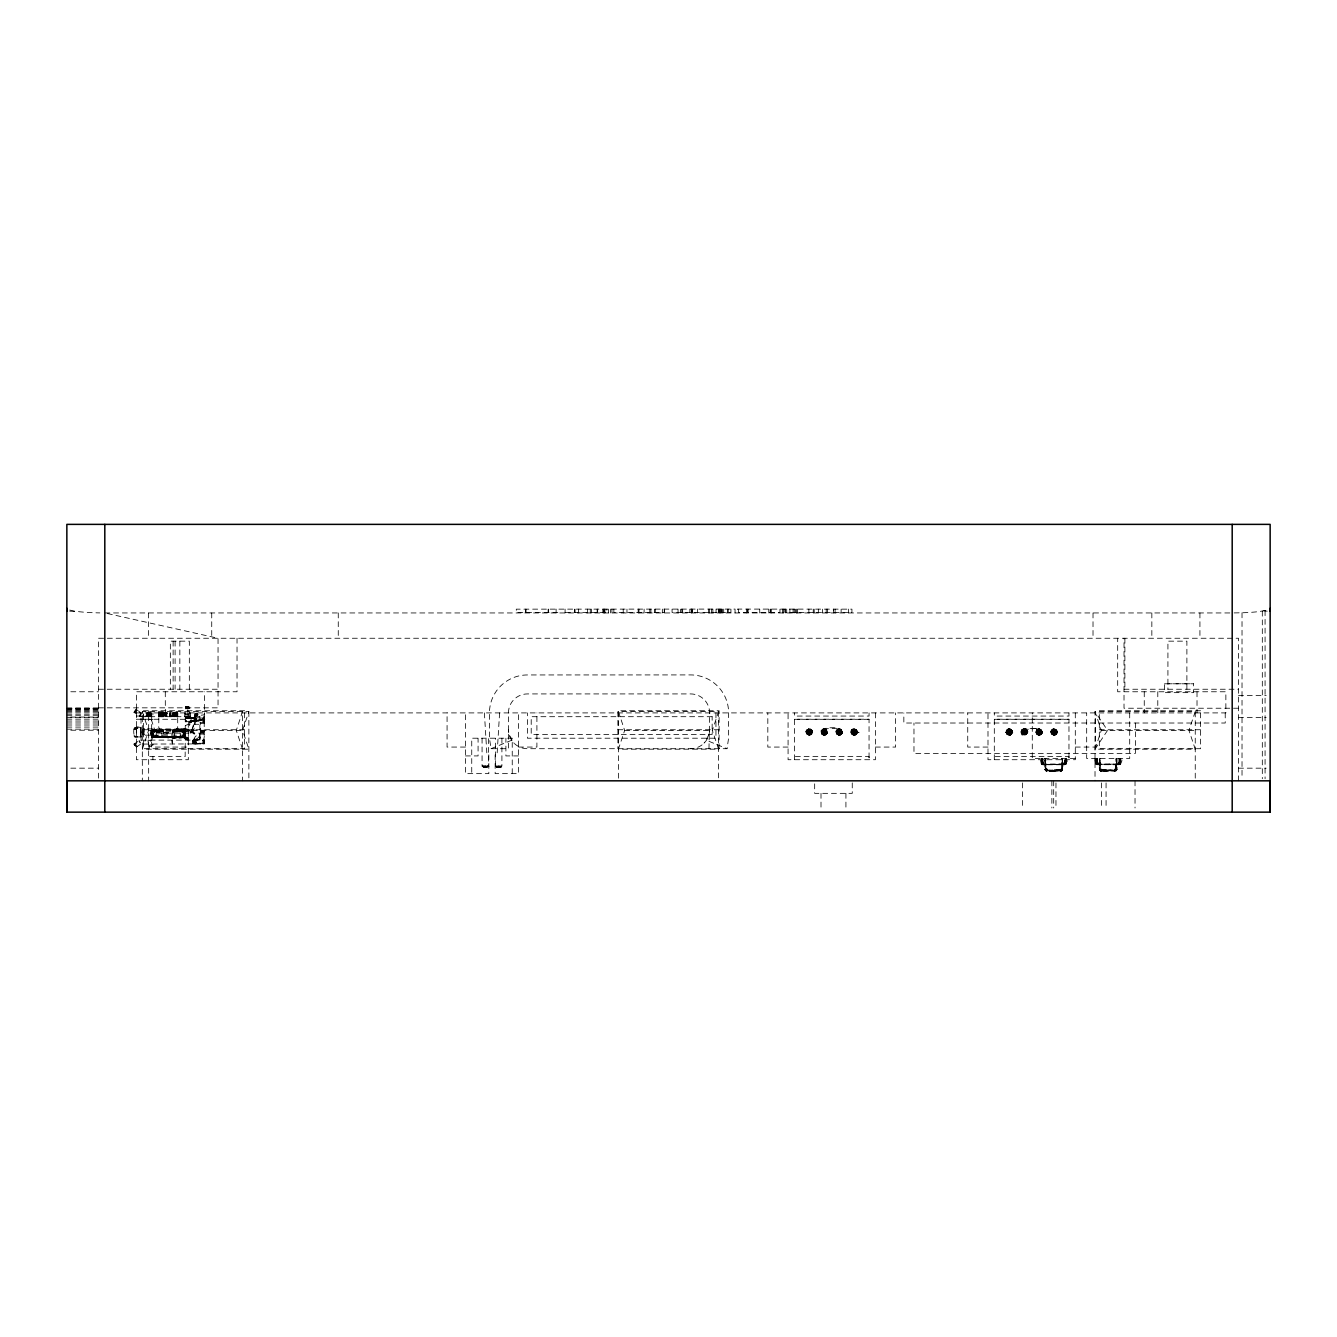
<?xml version="1.0" encoding="UTF-8"?>
<svg xmlns="http://www.w3.org/2000/svg" width="1337" height="1337" viewBox="0 0 1337 1337"><rect width="100%" height="100%" fill="white"/><g stroke="black" fill="none" stroke-linecap="round" stroke-linejoin="round"><path stroke-width="0.75" stroke-dasharray="5 3.75" d="M189.737 717.334L189.62 707.825L186.328 706.605L189.236 708.476L188.784 706.822L185.943 707.022L188.851 708.476L188.484 706.688L188.383 708.476L189.236 707.256L187.815 706.571L189.503 708.476L185.943 706.688L188.651 707.022L189.687 708.476L185.943 708.476L188.617 706.822L189.737 708.476L185.943 706.605L185.943 717.334L191.358 718.587M191.358 721.128L190.205 714.175L185.308 714.175M151.699 716.699L151.315 712.905L150.947 716.699L150.596 712.905L149.727 716.699L149.527 712.905L149.393 716.699L149.309 712.905L149.527 716.699L149.727 712.905L149.978 716.699L150.262 712.905L150.596 716.699L151.699 712.905L151.633 747.065L188.316 747.065M163.799 712.905L163.799 716.699L163.582 712.905L163.131 716.699L162.763 712.905L162.445 716.699L162.161 712.905L161.827 716.699L161.476 712.905L160.306 716.699L159.989 712.905L159.688 716.699L159.421 712.905L159.187 716.699L158.986 712.905L158.852 716.699L158.735 712.905L158.986 716.699L159.187 712.905L159.421 716.699L159.688 712.905L159.989 716.699L160.306 712.905L160.641 716.699L161.861 712.905L162.178 716.699L162.445 712.905L162.98 716.699L163.933 712.905L164.351 716.699M146.803 716.699L147.22 712.905L147.638 716.699L148.023 712.905L148.975 716.699L149.192 712.905L149.443 716.699L149.443 712.905L149.159 716.699L148.975 712.905L148.708 716.699L148.39 712.905L148.023 716.699L147.638 712.905L147.22 716.699L146.803 712.905L141.02 716.699L134.034 712.27L136.341 709.312L141.02 712.905L141.02 743.907L136.14 747.199L134.001 744.107L139.098 740.648A5.064 5.064 0 0 1 141.02 740.113L204.294 740.113L204.294 743.907L140.669 744.074L139.098 740.648L141.02 743.907M161.693 716.699L161.727 712.905L161.81 716.699L162.178 712.905L162.445 716.699L162.696 712.905L163.365 716.699L163.164 712.905L162.763 716.699L162.445 712.905L162.178 716.699L161.827 712.905L160.958 716.699L160.707 712.905L160.641 716.699L160.958 712.905L161.292 716.699L161.593 712.905L161.861 716.699L162.512 712.905L162.696 716.699L162.98 712.905L163.164 716.699L163.114 712.905L163.014 716.699L162.696 712.905L161.727 716.699L161.693 712.905L161.693 716.699L161.693 712.905M172.874 716.699L172.657 712.905L173.292 716.699L173.793 712.905L174.863 716.699L175.164 712.905L175.498 716.699L175.815 712.905L176.768 716.699L177.036 712.905L177.269 716.699L177.604 712.905L177.687 716.699L177.687 712.905L177.604 716.699L177.47 712.905L177.036 716.699L176.768 712.905L176.467 716.699L176.15 712.905L175.999 716.699L175.498 712.905L175.164 716.699L174.863 712.905L174.595 716.699L174.211 712.905L173.793 716.699L173.359 712.905L172.657 716.699L172.874 712.905M158.735 716.699L158.852 712.905L158.735 727.445L159.989 729.233L187.531 729.317L188.985 728.097L190.372 720.493L190.372 712.905M177.687 716.699L177.721 712.905L177.687 727.779L176.15 729.317L194.166 733.144L204.294 733.144M193.531 740.113L194.617 740.113L194.851 743.907L195.118 740.113L195.419 743.907L195.737 740.113L196.071 743.907L196.071 740.113L195.737 743.907L195.419 740.113L194.617 743.907L194.333 740.113L194.166 743.907L194.166 733.144L187.531 729.317M163.482 730.353C158.384 727.328 145.198 730.42 152.719 737.456C146.686 731.723 156.646 727.796 163.482 730.353L153.053 730.236L153.053 737.539L151.399 736.62L151.181 731.807L152.719 730.269L163.482 730.269L163.482 734.03L172.974 734.03L172.974 730.236L184.874 729.902L185.308 738.843L188.467 740.113L188.467 736.938L185.308 736.938M811.358 734.448C806.361 735.484 808.885 734.197 811.81 733.445C814.567 730.035 806.579 726.843 808.116 730.57L810.556 730.57C815.904 730.52 805.526 738.826 807.147 730.754C813.331 725.289 809.737 738.876 810.556 733.478C805.309 735.718 807.999 727.244 810.974 731.072C814.45 724.537 797.504 734.347 811.225 732.024L811.76 729.985L810.79 730.804C802.985 734.046 808.618 726.375 810.272 730.37L806.846 730.587L806.211 732.559M1007.212 729.601C1008.131 728.364 1012.694 728.782 1010.471 730.57L1008.031 730.57L1007.212 729.601L1008.198 729.116A3.159 3.159 0 0 1 1012.36 732.559A3.159 3.159 0 0 1 1007.212 734.448L1007.346 732.024C1011.808 728.314 1014.332 734.815 1009.903 733.796L1008.917 733.879C1002.633 736.353 1010.672 723.116 1011.624 732.877C1008.299 738.576 1004.755 728.515 1010.471 730.57C1013.279 739.428 998.405 731.423 1011.992 730.437C1013.413 732.709 1010.688 736.319 1008.265 734.715C1003.485 730.67 1012.46 735.601 1011.992 730.437M1026.849 733.562L1023.524 733.796C1019.412 736.503 1023.24 725.005 1026.565 731.155C1027.986 735.617 1019.947 735.266 1022.538 731.072C1026.231 728.013 1026.398 733.762 1024.727 735.133C1034.387 723.635 1011.324 740.665 1027.15 733.094M1035.991 732.559L1036.927 730.754L1040.336 730.57C1041.189 728.097 1042.743 731.623 1041.005 732.024C1034.905 735.35 1034.754 728.498 1040.069 730.37C1045.25 728.999 1037.295 739.361 1036.626 731.573C1038.114 726.576 1044.03 732.058 1039.451 733.879C1033.601 739.378 1037.245 723.083 1040.754 731.072C1044.197 727.328 1025.88 728.431 1023.106 729.049C1016.287 733.395 1030.259 730.102 1026.381 733.863M156.212 737.573L156.262 733.144L160.557 731.255C158.585 734.865 147.755 728.063 151.616 736.62C161.894 738.743 173.141 736.57 183.754 737.406C190.556 729.066 179.559 727.813 172.974 730.487L183.737 730.654L185.308 728.398L183.737 730.47L172.974 730.687C185.826 732.96 192.762 728.113 172.974 730.269L178.189 730.487M149.192 716.699L148.975 712.905M173.476 712.905L173.843 716.699L173.927 712.905L174.178 716.699L174.362 712.905L174.595 716.699L175.548 712.905L175.765 716.699L175.916 712.905L175.999 716.699L176.15 712.905L175.966 716.699L175.765 712.905L175.548 716.699L175.281 712.905L174.963 716.699L174.595 712.905L174.362 716.699L174.178 712.905L174.044 716.699L173.091 712.905L173.476 716.699M152.401 730.353L151.282 736.319L153.053 736.319L153.053 731.489L163.482 730.921C159.838 731.874 153.805 728.347 151.181 731.807C149.109 740.581 160.908 735.868 165.236 737.138C179.141 742.135 198.377 729.417 172.974 730.921L185.275 730.955L172.974 730.236M1044.932 758.447L1045.868 770.847L1061.695 770.847C1063.901 767.187 1058.352 773.521 1062.38 769.861C1056.397 773.137 1067.361 769.31 1060.107 769.21C1059.322 773.421 1063.299 769.41 1060.542 769.544C1052.837 773.822 1040.253 771.599 1045.835 758.447L1045.852 769.544L1046.821 771.098L1061.962 770.664L1062.648 758.447M1064.018 764.781L1065.756 763.527L1065.539 758.447C1062.531 769.527 1067.277 761.455 1065.873 764.095C1064.486 764.497 1064.703 764.363 1063.901 762.875L1066.441 762.875L1066.441 758.447M1117.047 758.447L1117.047 769.21L1114.523 769.21L1115.359 771.081L1116.144 758.447L1115.777 769.544L1101.872 770.847L1099.482 769.21L1101.036 771.081L1099.365 769.21L1101.872 770.998L1100.953 771.081L1099.332 769.21L1101.237 771.098L1116.261 770.664L1114.958 769.21L1114.523 770.847L1100.618 769.544L1100.234 758.447C1099.365 759.032 1099.783 775.677 1101.872 769.21L1099.332 769.21L1099.332 758.447M1118.868 764.781L1120.172 763.527L1120.506 758.447C1121.576 763.277 1119.52 766.335 1118.751 763.21C1117.882 767.939 1124.467 760.135 1120.841 758.447L1120.406 763.527L1118.534 764.664M204.294 734.097L197.96 734.097L194.801 737.255L194.767 743.907L194.417 740.113L194.283 743.907L194.283 740.113L193.28 743.907L193.08 740.113L193.08 743.907L193.28 740.113L194.333 743.907L194.767 740.113L198.645 737.506L199.865 733.779M194.801 718.17L196.071 721.779L194.868 721.295L194.801 717.936L196.071 718.671C196.439 724.42 194.483 720.509 194.801 717.334L185.308 718.587L190.055 718.17L185.308 717.334L188.333 717.351L188.467 718.587L204.294 717.936L204.294 721.044C201.92 723.267 206.032 719.891 204.294 717.936L185.308 717.618L194.801 717.334L195.252 721.612L204.294 721.763M173.76 716.699L173.843 712.905L174.211 716.699M203.023 740.113L203.023 743.907L203.241 740.113L204.126 743.907L204.21 740.113M140.686 736.954L141.02 727.846C128.068 722.214 136.926 742.703 134.001 735.701L137.31 736.954L136.307 735.701L136.374 728.682L134.135 728.481L137.31 727.846L136.307 729.116C132.213 730.019 134.736 726.743 137.31 727.846M172.306 743.907L172.573 740.113L172.657 743.907L172.122 740.113L171.654 743.907M1065.756 764.329L1066.391 762.875L1065.723 764.329L1041.841 764.329L1041.289 758.447C1038.899 760.369 1043.746 767.672 1043.662 762.875L1041.139 762.875L1041.473 758.447L1041.807 763.527L1043.662 764.781L1041.389 763.828L1041.139 762.875L1043.662 764.53L1041.239 763.527L1043.662 764.53L1041.473 762.875L1041.473 758.447M1062.597 769.21L1061.929 770.664L1045.634 770.664L1044.966 769.21L1047.456 769.21L1047.122 771.081L1044.932 769.21L1046.821 771.098L1044.966 769.21M1096.223 764.329L1095.538 762.875L1098.061 762.875C1098.061 768.257 1092.647 760.502 1095.538 758.447M153.053 736.904C160.173 732.275 185.876 745.478 185.191 732.141L178.189 731.807L178.189 730.269C184.305 725.222 188.367 738.626 183.52 737.573L151.616 736.904L152.719 737.456L152.1 730.487L151.181 732.141L163.482 731.489C154.073 732.559 138.363 729.15 163.482 731.807L152.151 731.489L152.719 737.539L151.616 736.904L183.737 737.088L188.467 740.113L184.69 737.773L184.64 729.785L183.42 730.269L183.487 737.539L188.467 739.361C182.083 739.779 186.729 735.551 184.874 730.854C183.219 728.916 184.473 740.464 188.467 739.679C179.275 737.122 188.55 727.646 172.974 731.189C177.487 733.194 186.077 729.417 185.058 729.467M482.072 738.208L482.072 766.051C502.578 766.285 469.939 768.023 488.406 766.051L488.406 738.208M501.91 738.208L501.91 766.051C499.821 767.321 497.046 767.288 495.576 766.051L495.576 738.208M1062.48 769.21C1061.795 772.218 1061.478 768.14 1060.107 770.998M1041.841 764.329L1041.289 762.875L1042.693 764.747L1064.87 764.747L1065.873 763.828L1064.77 758.447C1064.469 761.522 1064.035 767.488 1066.391 762.875M1117.013 769.21L1115.058 771.098L1116.98 769.544L1115.142 771.081L1116.479 770.43L1115.376 769.21L1114.523 771.081L1117.047 769.21L1116.094 770.847L1100.284 770.847L1099.482 769.21L1101.32 771.098L1101.003 769.21L1100.117 770.664L1116.345 770.664L1117.047 769.21L1116.094 770.847M1120.69 758.447L1120.506 762.875L1118.317 764.53L1120.69 763.527L1118.317 762.875L1118.317 764.747L1119.52 763.527L1119.186 758.447L1118.584 764.53L1098.061 764.095L1096.44 762.875L1096.123 758.447C1095.822 766.753 1098.529 765.884 1095.688 758.447L1095.822 763.828L1098.061 764.781L1095.571 762.875M163.014 716.699L162.529 712.905L163.114 716.699M162.412 712.905L162.095 716.699M165.688 716.699L165.337 712.905L165.738 716.699L165.738 712.905L166.022 716.699L166.106 712.905L167.058 716.699L167.058 712.905L166.64 716.699M1060.425 770.664L1062.38 769.861L1062.046 758.447C1060.592 777.432 1067.494 768.19 1047.456 770.43C1046.353 772.602 1044.08 768.357 1045.601 769.861C1055.144 772.987 1067.093 772.234 1061.745 758.447C1063.985 760.636 1060.575 775.41 1060.976 769.21M1118.317 762.875L1120.373 764.095L1119.587 758.447L1118.317 763.527L1119.804 764.53L1120.774 763.21L1118.317 764.747L1120.807 762.875M161.81 716.699L161.81 712.905M1095.688 762.875L1095.872 758.447C1095.671 766.068 1098.529 766.201 1096.44 758.447C1093.348 761.572 1099.198 767.672 1095.688 762.875C1100.384 767.12 1092.713 762.508 1096.808 758.447L1098.061 764.095M184.64 737.105L159.136 736.904L151.833 735.684L152.568 730.487L163.482 730.687C159.387 731.807 149.393 728.18 151.616 736.002M1045.083 769.21C1048.743 776.145 1042.944 761.706 1045.517 758.447L1045.852 769.544L1047.456 770.664L1061.377 769.21L1060.659 770.847M1099.933 769.21C1103.159 772.184 1098.546 774.491 1099.933 758.447L1099.933 769.21L1101.086 770.162L1114.523 770.162L1115.777 769.21L1115.058 770.847L1100.602 769.21L1100.117 770.664M177.269 716.699L177.47 712.905L177.604 716.699M806.595 733.595C810.957 728.581 815.854 734.18 808.384 733.662C807.916 735.35 811.492 735.734 809.971 733.796L808.684 733.796C811.191 736.603 806.244 734.514 807.464 732.342C815.871 734.046 811.659 728.13 806.462 732.024C805.793 733.879 809.019 736.386 807.882 733.244L812.311 733.094L809.971 733.796M851.385 733.595L857.167 731.489L851.636 732.459L851.769 733.996L852.672 733.244C861.078 735.517 854.761 724.821 851.452 730.47C847.608 734.23 870.771 731.506 851.084 732.559C852.07 730.687 858.103 729.133 857.251 732.559A3.159 3.159 0 0 1 852.104 734.448C849.697 719.757 864.17 740.08 851.636 732.459C850.767 728.063 858.789 730.821 855.078 733.662C853.023 739.177 847.491 727.345 855.346 730.57C858.137 727.595 857.318 736.57 854.46 733.879M1006.126 732.559C1005.441 729.3 1010.204 727.863 1011.725 730.587C1014.683 735.25 1003.886 733.762 1008.299 733.662L1012.142 733.077L1007.463 732.659L1012.36 732.559L1007.797 733.244C1024.242 730.871 993.424 733.194 1011.14 732.024C1013.179 731.439 1010.705 727.779 1010.204 730.37C1005.942 731.239 1004.923 731.222 1008.599 730.236L1009.803 728.899L1008.7 728.899L1008.917 730.152L1006.828 729.985L1010.705 730.804C1011.942 728.648 1012.878 732.208 1011.123 732.342L1007.379 732.342L1006.878 733.996M1041.724 758.447C1040.621 765.867 1043.963 766.402 1041.724 758.447L1041.724 762.875L1043.662 764.329L1065.104 764.664L1064.352 762.875M195.102 721.512L196.071 718.671L196.071 721.779L194.801 721.044C195.703 717.267 196.673 717.802 185.308 718.587L191.358 717.401M185.058 732.141L185.191 737.974L188.467 738.977L185.308 737.89L188.467 738.024C184.489 739.428 180.879 731.874 185.308 731.473M1065.873 764.095L1066.09 758.447L1066.174 763.527L1064.636 764.747M1114.958 769.21C1117.899 774.374 1115.843 760.753 1116.462 758.447C1117.331 762.642 1115.158 774.758 1116.428 769.544C1112.752 770.948 1099.432 772.97 1101.003 769.21M188.467 739.361L185.058 737.757M488.105 766.853C475.738 765.633 485.582 768.925 488.356 766.051M499.587 712.905L497.046 754.92L495.158 754.92L495.158 773.638L518.555 773.638L518.555 712.905M496.963 767.304C492.801 766.068 504.166 766.569 500.523 767.304C502.261 766.285 501.91 766.669 499.186 767.137C495.676 765.8 494.289 767.739 501.275 767.137C500.974 765.148 492.517 766.769 496.863 767.304M810.556 733.478L812.445 732.559A3.159 3.159 0 0 1 807.297 734.448A3.159 3.159 0 0 1 808.25 729.049A3.159 3.159 0 0 1 812.445 732.559L808.066 734.214L809.336 735.099L809.336 733.913M810.556 730.57C811.058 728.648 807.381 729.501 808.384 730.37L810.874 729.35L811.81 730.587L811.191 731.69L807.431 732.024C805.71 732.409 807.247 735.935 808.116 733.478M827.386 732.559L823.04 733.478C824.561 739.077 831.798 728.866 822.389 732.342C818.094 733.629 827.937 737.272 825.481 733.478C819.832 735.617 823.475 726.893 826.049 731.372C826.283 734.932 822.188 736.369 821.403 732.024C821.336 727.478 829.141 729.918 826.199 733.645C823.291 737.422 819.464 729.768 823.609 730.236L824.812 728.899C827.72 729.016 845.536 725.473 841.391 733.863C839.97 734.999 837.029 734.698 836.711 732.459C836.578 725.69 845.602 732.96 839.853 733.796C832.266 731.941 844.583 727.946 839.853 733.796C835.307 735.25 843.179 735.935 842.277 732.024C841.825 727.729 831.932 733.344 838.65 735.133M837.981 733.478L837.163 734.448L837.747 733.244L841.625 734.046L838.75 734.514L840.137 733.662C843.463 735.35 841.625 727.194 840.137 730.37C825.932 732.091 851.552 732.776 837.981 733.478C837.046 735.718 842.226 735.634 840.137 733.662L837.614 734.765L837.747 733.244L842.277 732.024L836.026 732.024L836.461 733.595L842.243 731.489L837.296 732.024L836.778 734.046M852.906 733.478C851.97 736.085 857.802 735.25 855.346 733.478C846.722 733.812 859.607 727.612 853.039 729.049A3.159 3.159 0 0 0 852.104 734.448L857.167 732.559A3.159 3.159 0 0 0 853.039 729.049L853.474 730.236L851.385 730.437L855.78 731.072L855.68 729.35L856.516 731.155L851.017 731.473L856.549 729.985L856.616 731.573L851.017 732.559M855.346 730.57C855.112 726.927 853.34 731.84 854.677 728.899M1007.814 734.498C1007.53 731.974 1011.14 737.907 1010.705 733.244L1007.981 734.214L1011.09 734.214M1041.941 732.509L1042.158 731.489L1036.626 732.459L1036.693 734.046L1037.662 733.244C1043.077 731.924 1043.261 733.094 1037.896 733.478C1038.632 738.977 1045.4 729.885 1040.754 731.072C1031.228 728.565 1040.036 738.96 1040.069 733.662L1038.164 733.662L1037.211 732.024L1039.768 730.236L1040.754 731.072L1036.025 732.024L1042.275 732.024L1041.79 730.47M1054.041 728.932L1054.993 730.37L1053.105 730.37L1052.988 729.116A3.159 3.159 0 0 1 1057.166 732.559L1052.821 733.478C1051.885 736.085 1057.734 735.25 1055.261 733.478C1047.289 734.13 1057.4 726.459 1055.495 733.244C1052.286 736.002 1058.403 734.565 1057.082 731.489C1057.717 728.531 1050.564 727.946 1052.821 730.57L1055.261 730.57C1060.492 729.684 1052.219 739.628 1051.183 732.024C1051.467 726.141 1060.224 731.757 1054.91 734.397C1047.239 734.615 1056.447 727.278 1052.971 729.049C1046.771 733.846 1056.447 736.486 1053.723 733.879L1056.782 733.595L1052.403 732.96C1045.902 731.055 1066.709 730.637 1052.587 733.244L1052.018 734.448A3.159 3.159 0 0 0 1057.166 732.559C1052.921 733.144 1047.807 730.269 1054.993 730.37C1056.982 729.033 1053.071 728.03 1054.041 730.119M184.874 732.141L185.275 737.322L188.467 737.489L185.308 737.589L183.42 731.489L172.974 731.489L183.42 731.489M195.436 721.679L195.252 718.504M204.21 718.186L203.023 718.671L204.21 718.186L203.993 721.512L203.023 721.779L204.294 721.044M1064.219 764.781L1065.522 763.21L1065.171 758.447L1065.388 764.53L1066.007 763.527L1065.84 758.447L1065.539 762.875L1063.901 764.095L1042.292 764.53L1042.793 758.447L1043.328 764.747L1042.041 758.447C1039.334 761.405 1044.598 767.722 1041.289 762.875M1119.236 764.329L1120.657 763.21L1120.256 758.447C1120.74 766.201 1117.114 765.332 1119.938 758.447L1120.59 763.527L1119.219 764.747L1096.791 764.664L1097.209 758.447L1096.256 764.095L1098.061 764.664L1096.524 763.527L1096.44 758.447M204.126 740.113L203.023 743.907M1042.392 758.447L1041.523 763.828L1043.662 764.664L1041.857 764.095L1042.392 758.447L1043.111 764.781M152.117 736.002L152.719 731.807M183.737 731.807L172.974 731.807L183.42 731.189L184.356 732.141L183.487 737.539L188.467 738.977M170.167 712.905L171.119 716.699L171.119 712.905L170.768 716.699L170.351 712.905L170.167 716.699L169.398 712.905L169.398 716.699M194.801 719.222L193.848 720.877L189.102 723.016L193.547 721.011L204.294 719.222L194.116 720.676M482.273 766.051C488.924 768.123 486.986 766.753 488.222 766.051M500.389 767.304C502.528 765.549 497.464 768.14 495.994 766.051M823.609 733.796L824.26 735.183L823.308 733.662C836.828 732.576 811.877 731.723 825.481 730.57L826.299 729.601L826.751 731.573L822.389 732.342L821.904 733.996L822.807 733.244C829.408 735.751 827.219 726.626 822.69 729.283C816.155 735.183 831.296 731.272 825.714 730.804C813.832 734.815 828.355 727.462 827.302 732.559C826.483 735.885 820.985 734.314 823.609 733.796L827.001 733.595L821.52 733.595L822.238 734.448L823.04 733.478M1027.083 733.077C1027.969 731.941 1026.515 728.264 1025.395 730.57L1022.153 729.601L1024.51 730.152L1023.691 729.2L1021.501 730.47L1021.201 733.094M1026.849 730.47L1021.067 732.559L1026.081 732.024L1026.849 730.47L1021.802 731.155L1021.986 733.863M1097.527 764.53L1095.872 762.875M152.719 732.141C152.669 742.687 149.727 726.81 163.482 731.189L153.053 730.687L151.282 731.807M184.055 732.141L183.42 736.57L188.467 739.913M153.053 735.684C148.658 736.202 155.761 736.453 153.053 732.141M185.308 728.398L184.055 730.236M1062.046 769.21C1044.999 771.817 1046.838 769.143 1045.852 770.664C1049.445 772.569 1043.946 767.789 1045.718 770.162C1049.161 771.733 1044.013 770.897 1045.517 769.21M1096.875 764.329L1098.061 762.875M1100.652 770.847L1101.421 769.21L1100.384 770.847M163.515 716.699L164.351 712.905M486.885 767.304L487.27 766.051L486.467 767.304M500.773 766.051L499.954 767.304M708.978 748.703L709.629 712.905A18.985 18.985 0 0 0 690.644 693.92L527.413 693.92A18.985 18.985 0 0 0 508.444 712.905L508.444 748.703L491.03 748.703L489.459 738.208L489.459 712.905A37.954 37.954 0 0 1 527.413 674.951L690.644 674.918A37.988 37.988 0 0 1 728.632 712.905L728.598 738.208L727.027 748.703L527.413 748.703A18.985 18.985 0 0 1 508.444 729.735L509.079 734.648L513.993 743.155M485.799 766.051C477.443 768.391 490.813 764.965 486.701 767.304M496.211 767.137C498.801 768.742 503.531 765.048 500.188 767.304M806.428 733.077L807.464 731.69L811.108 731.372C800.93 729.835 810.406 736.804 812.227 730.955M823.208 729.116L824.595 730.152L824.795 728.983A3.159 3.159 0 0 1 826.801 733.913A3.159 3.159 0 0 1 821.436 733.445A3.159 3.159 0 0 1 824.26 728.849L825.481 730.57L823.04 730.57C820.166 727.261 841.792 726.242 840.655 730.804C830.745 732.626 841.474 730.136 841.725 732.024C836.009 735.851 834.037 729.25 840.655 730.804L841.625 729.985L841.692 731.573L837.33 732.342L836.828 733.996M851.234 733.077L851.753 731.155L855.58 730.804L855.179 729.116L854.778 730.236L852.588 729.35L855.563 729.534M857.034 730.955L855.998 732.342L851.753 732.877L853.156 734.715L856.165 734.448M1012.226 730.938C1006.46 734.13 1003.418 731.021 1010.471 730.57C1009.435 727.261 1010.02 731.322 1008.198 729.116A3.159 3.159 0 0 0 1007.212 734.448M1036.376 733.595L1037.245 731.69L1040.905 731.372L1036.075 731.489M487.988 766.051L486.183 767.304M501.475 766.051L499.687 767.304M1100.903 771.081L1100.234 769.21M163.482 730.687L151.499 731.189L190.088 731.255C195.319 731.038 192.495 706.855 198.093 714.794L196.221 716.365L193.815 730.002L191.726 730.303L193.648 730.654L190.74 731.138L192.996 731.79L190.088 731.255L190.088 733.144L156.262 733.144M808.785 735.133L809.002 733.879L810.389 734.915M823.926 733.879L825.313 734.915L824.912 733.796L823.709 735.133L822.639 733.963L826.684 734.046L824.595 733.879M838.667 735.066L838.867 733.879L840.254 734.915L839.853 733.796M837.764 734.498L840.739 734.698L840.421 733.478L842.093 733.077L837.413 732.659C837.931 736.403 835.558 732.91 837.33 731.69L841.073 731.69C843.129 730.654 839.252 727.445 839.519 730.152L838.55 730.236C836.929 728.498 835.04 732.977 836.995 730.169M854.661 735.066C853.441 732.943 852.204 735.5 853.474 733.796L857.101 733.094L851.936 733.278L852.555 734.765L852.488 732.96L857.101 733.094M1024.51 730.152L1024.727 728.899C1027.568 730.804 1042.459 725.089 1040.988 731.69L1035.991 731.473M1036.442 733.562L1041.857 733.595L1038.782 733.879C1039.217 736.503 1035.724 733.779 1037.328 732.659C1049.211 731.657 1035.523 736.954 1037.462 732.96C1040.236 735.116 1043.813 729.15 1040.988 732.342L1036.075 732.559M1039.651 728.983L1040.336 730.57C1037.713 731.038 1034.437 730.386 1038.247 729.634C1041.924 730.804 1036.593 726.91 1038.164 730.37L1040.169 729.116L1040.738 730.086L1037.462 731.072C1034.621 730.303 1039.735 727.445 1039.768 730.236M184.356 730.119L185.275 728.665L185.058 738.057L183.737 736.303L185.275 736.787M140.301 716.582L141.02 712.905L134.034 712.27L136.341 709.312M136.441 728.481L134.001 729.116L136.374 728.682M151.9 730.687L153.053 730.236L152.167 730.453M185.158 735.183L144.028 735.183C140.619 730.637 143.694 729.384 144.028 728.849L186.562 729.233L176.768 729.1L185.993 728.899L185.308 727.228M144.028 728.899C142.524 727.328 142.457 736.737 144.028 735.133M144.028 729.049C141.605 732.158 144.831 728.347 142.775 730.152M144.028 730.437C142.374 736.52 142.942 727.027 144.028 729.283M190.205 721.128L186.144 721.679M196.305 716.047L194.366 716.03L204.394 714.794L204.511 691.764M806.512 731.523L810.79 730.804L809.888 728.899M857.034 733.077L855.346 733.478M142.775 731.072L144.028 731.473C141.939 738.174 144.396 731.088 142.942 729.634M171.337 737.539C184.456 733.528 187.08 744.893 183.737 730.236C179.994 731.84 186.578 741.483 184.356 737.255M136.307 729.116L137.126 727.863L136.307 729.116L136.658 728.147L134.502 728.013L134.001 729.116L137.126 727.863L136.307 729.116L136.809 728.013L134.653 727.93L134.001 729.116L136.809 728.013M142.775 733.662C145.215 735.183 141.187 730.52 144.028 729.601M142.324 711.602L148.591 730.403L142.324 749.188L248.866 749.188L242.599 730.403L248.866 711.602L142.324 711.602L142.324 780.825M148.658 749.188L154.908 730.403L148.658 711.602L148.658 780.808M618.396 711.602L624.663 730.403L618.396 749.188L718.604 749.188L712.337 730.403L718.604 711.602L618.396 711.602L618.396 780.808M1042.292 764.53L1043.662 762.875M1195.245 711.602L1188.977 730.403L1195.245 749.188L1095.02 749.188L1101.287 730.403L1095.02 711.602L1195.245 711.602L1195.245 780.825M1100.451 770.664L1101.872 769.21M142.775 730.57C145.399 729.25 141.137 733.812 144.028 733.595M806.846 730.587L809.971 730.236L810.406 729.049M825.313 729.116L824.912 730.236L823.726 728.983L823.926 730.152L821.837 729.985L825.714 730.804C823.943 727.428 827.503 729.785 826.132 731.69L822.372 732.024L821.587 733.562M840.271 729.049L839.853 730.236C839.937 727.796 835.124 729.651 837.747 730.804L841.224 729.601L840.973 731.372L836.227 730.938L840.421 730.57L839.736 728.983M1027.15 730.938L1021.067 731.473L1021.986 730.169L1024.827 730.236C1026.732 728.347 1021.635 728.347 1023.524 730.236L1021.819 730.035M1039.618 734.849L1039.768 733.796L1038.465 733.796L1038.03 734.982L1037.662 733.244L1040.57 733.244C1042.893 734.565 1039.401 735.233 1038.782 733.879M1053.406 733.796L1055.11 734.915L1054.692 733.796L1052.988 734.915L1052.587 733.244L1056.464 734.046L1054.375 733.879M482.507 766.051L483.593 767.304M144.028 734.046C142.691 734.865 142.725 732.793 144.028 729.985M191.96 729.684L195.386 721.128M139.616 716.381L140.686 712.705M708.978 734.648L704.064 743.155M142.775 730.804L144.028 730.938M1009.251 728.932L1010.204 730.37C1005.223 728.966 1005.441 733.361 1011.123 731.69L1011.273 729.601M1021.067 731.473L1025.128 730.37C1027.334 728.849 1022.404 727.996 1023.858 730.152C1023.123 728.548 1020.047 730.587 1022.538 731.072L1025.83 731.072L1025.262 729.049L1026.883 731.038M1042.225 732.559L1041.79 733.562M189.503 708.476L186.595 706.571M1043.127 764.53L1042.793 762.875M1046.503 771.081C1047.807 769.911 1046.319 768.357 1045.634 770.664M1097.059 764.53L1098.061 763.527L1097.209 762.875M497.163 766.051L497.514 767.304L499.286 766.051M827.085 732.509C826.717 730.938 816.573 731.205 825.213 730.37L825.848 729.283L826.45 730.754L821.737 732.024L821.52 733.595M1021.351 731.523C1019.613 734.966 1026.933 734.732 1025.395 733.478L1023.24 733.662C1018.476 734.046 1030.927 731.372 1025.395 733.478M185.275 729.133L184.64 729.835L185.308 728.849M197.759 714.827L196.806 713.122L197.441 714.911L196.221 716.365L195.185 714.259L196.873 715.245L196.221 716.365L197.759 714.827L197.441 712.955L198.093 714.794M486.818 766.051C485.816 768.842 480.752 764.864 483.793 767.304M500.322 766.051L498.417 767.304L495.76 766.051M851.301 732.509L857.101 730.938M1065.104 764.329L1066.374 763.21L1066.291 758.447C1069.55 761.171 1063.216 766.385 1064.77 762.875M134.686 712.788L136.474 709.429L134.034 712.27L136.575 709.496L134.385 712.554L137.343 710.097L135.02 713.056M1066.291 762.875C1062.48 766.536 1066.074 760.92 1065.171 758.447M1021.501 730.47L1025.964 731.372L1026.916 730.437M1052.018 734.448A3.159 3.159 0 0 1 1052.971 729.049L1054.375 730.152L1051.083 730.938L1055.829 731.372L1055.628 729.283L1055.695 731.072C1040.804 733.495 1064.152 731.707 1055.261 733.478M1119.921 764.329L1119.587 758.447M134.001 729.116L134.82 727.863L140.686 727.846L141.02 736.954L134.653 736.888L134.001 735.701M1095.02 749.188L1107.554 730.403L1095.02 711.602L1095.02 780.825M809.971 730.236L808.801 728.983L809.002 730.152C808.267 728.548 805.192 730.587 807.682 731.072L810.974 731.072L810.306 729.317M856.8 733.562L855.563 734.498M1037.896 733.478C1032.749 733.879 1045.985 732.241 1040.069 733.662M188.383 708.476L185.943 707.256L189.085 707.256L187.849 708.476L187.832 717.334L187.832 714.175M487.27 766.051C484.345 767.321 482.339 767.421 483.66 766.051M806.629 731.038C802.752 733.411 822.472 732.041 807.548 732.659L807.749 734.765L807.682 732.96L811.693 733.996M142.775 731.69L144.028 732.024C142.173 733.194 144.663 736.737 142.775 733.796L144.028 734.982M189.236 708.476L188.45 706.688L185.943 707.825L187.247 708.476C190.94 703.897 185.425 710.131 187.063 706.605M1007.697 734.698L1008.031 733.478M1051.684 730.035L1052.403 731.072L1056.782 730.437L1055.912 732.342C1050.03 734.03 1049.762 730.186 1055.495 730.804L1056.464 729.985L1056.531 731.573L1052.186 732.342L1051.367 733.562L1052.152 732.024L1057.166 731.473L1056.531 732.459L1052.403 732.96L1052.503 734.698L1052.821 733.478M151.833 735.684L152.435 731.489M1061.712 770.664L1061.377 769.21M1114.523 770.998C1119.437 768.658 1114.022 771.466 1115.376 769.21M177.42 737.539C187.698 737.84 183.737 739.929 184.64 732.141M1045.835 769.21L1046.086 770.847L1047.456 769.21M151.933 730.921L163.482 730.487L151.9 731.489L152.435 736.319M824.26 729.15L821.52 730.437L825.915 731.072L825.247 729.317M153.053 736.319L152.1 735.684L153.053 731.489L163.482 732.141M1100.669 770.664L1099.666 769.21M144.028 733.094L142.775 733.244L144.028 734.765M196.873 715.245L194.801 714.794L196.221 716.365L197.141 715.061L196.205 713.406L197.441 714.911M809.654 733.879L811.76 734.046L806.846 733.445M838.249 730.37C836.293 728.648 840.655 728.264 840.137 730.37L837.163 729.601L839.519 730.152L838.7 729.2L836.461 730.437L840.839 731.072L841.04 729.818L839.201 729.15M851.769 730.035L853.073 729.116L854.46 730.152M1011.608 733.996L1009.585 733.879M1022.203 734.381L1022.721 733.244L1025.629 733.244C1027.969 734.581 1023.306 735.567 1022.337 734.214M1116.462 769.21L1114.523 770.664L1101.872 770.664M184.055 736.319L184.356 732.141M487.671 766.051L485.565 767.304M501.158 766.051L499.069 767.304M1046.186 769.21L1046.253 770.847M183.42 735.985L184.356 736.369M163.482 730.921L151.599 730.921L152.485 730.353M1041.54 729.985L1036.693 729.985M1006.427 731.523L1010.705 730.804L1009.803 728.899L1011.19 730.386L1007.597 731.072L1006.51 730.437L1007.413 729.818M1061.745 769.21L1061.127 770.847M485.899 767.304L485.247 766.051L483.977 767.137L486.317 766.051M496.712 766.051L498.083 767.304L499.821 766.051M499.386 767.304L498.734 766.051L497.782 767.304M1043.228 762.875C1040.654 766.435 1044.331 761.254 1043.345 764.329M1041.54 734.046L1039.451 733.879M1061.478 770.847L1060.542 769.21M1119.504 764.329L1118.751 762.875M1096.808 758.447L1097.326 764.747M837.346 729.818L838.867 730.152L839.201 728.932A3.159 3.159 0 0 1 842.026 733.445A3.159 3.159 0 0 1 836.661 733.913A3.159 3.159 0 0 1 838.65 728.899L839.201 730.119M852.287 729.818L854.126 730.119M1096.123 758.447L1096.123 762.875L1098.061 764.329L1118.317 764.095L1119.938 762.875L1119.938 758.447M1116.128 770.664L1116.144 769.21M1063.901 764.329L1065.84 762.875L1065.84 758.447M1118.317 764.329L1120.256 762.875L1120.256 758.447M851.936 730.169L851.151 730.938L855.914 731.372L855.981 729.818M1051.367 730.47L1053.105 730.37M184.239 737.523L185.275 735.684L183.42 735.684M1114.523 770.162L1116.328 770.43L1115.777 769.21M142.775 732.342L144.028 734.448L142.942 734.214M1021.485 731.038L1025.629 730.804L1025.613 729.534L1023.641 728.983M1061.043 770.664L1062.297 769.21M1064.553 764.664L1063.901 764.095M188.333 706.688L186.595 708.476C191.208 706.822 184.957 704.616 187.247 708.476M822.823 729.534L824.26 730.119M837.647 729.35L838.7 729.2M840.622 734.498L839.201 733.913L839.201 735.183L838.249 733.662M855.179 734.915L855.078 733.662L853.173 733.662C853.758 735.317 854.711 734.648 854.778 733.796L853.474 733.796L854.126 734.882M1007.814 729.534L1009.251 730.119M491.03 748.703L511.753 740.23M806.963 730.035L808.684 730.236L808.25 729.049L809.654 730.152M841.04 734.214L841.942 733.595L840.839 732.96L837.547 732.96L837.614 734.765M1026.549 733.996L1023.524 733.796C1025.763 737.539 1016.404 729.567 1025.964 731.372L1025.763 729.283L1026.047 731.69L1022.287 732.024L1021.501 733.562M1036.743 730.035L1038.465 730.236L1038.582 728.983M185.308 725.556L188.467 724.286L199.865 724.286M189.135 722.699L193.23 721.094L190.055 721.378L191.007 721.128L199.865 721.128M1041.59 733.445L1038.164 733.662L1038.615 734.849M188.333 717.785L191.358 717.969L185.308 718.587L191.642 717.401L191.642 718.37L196.071 718.671L185.308 718.587L191.358 717.618L185.308 717.401L194.801 717.334L185.308 718.17L191.358 717.785L185.308 717.618L188.333 717.401M193.23 721.094L189.219 722.381L192.896 721.128L189.102 721.763L190.673 721.161M185.308 716.95L190.372 716.699L185.308 716.699L190.372 716.699L187.849 716.899M184.74 738.024L184.055 736.904M185.191 732.141C182.083 725.256 182.15 741.768 188.467 739.679M189.353 722.08L192.896 721.128L189.553 721.796M203.023 718.671L203.993 718.404L204.21 721.295M190.088 733.144L191.976 732.643L190.088 731.255L190.74 733.094M854.627 734.849L855.68 734.698M1055.896 729.818L1053.506 728.983L1053.406 730.236M1234.151 612.914L1242.023 612.781A37.904 4.596 0 0 0 1259.036 611.577L1267.259 610.073M199.781 734.765L199.865 740.113L194.517 740.029L199.865 740.113L199.865 714.794M184.874 729.718L183.737 730.888L172.974 731.489M185.308 718.587L191.358 718.17L187.932 717.885M812.378 731.489L806.211 731.473M185.308 720.493L186.578 721.763L185.308 720.493L204.294 720.493M193.848 720.877L204.294 719.222M188.467 736.938C187.347 738.358 181.932 736.854 184.64 737.623M185.058 738.057L184.172 737.69M204.294 731.824L200.5 732.158L204.294 732.158L200.5 731.824L204.294 731.506L200.5 731.205L204.294 730.503L200.5 730.37L204.294 730.253L200.5 730.503L204.294 730.704L200.5 730.938L204.294 731.824L200.5 731.824M1053.556 729.2L1054.692 730.236L1055.11 729.116L1055.495 730.804L1050.999 731.489L1055.912 731.69L1056.029 729.651M194.801 717.401L187.548 717.702L190.055 718.17M172.974 732.141L178.189 731.807M177.42 736.904L159.136 736.62M183.42 736.57L153.053 737.322L151.499 736.319M134.502 728.013L137.126 727.863M153.053 737.138L159.136 736.904M810.306 734.715L810.272 733.662L808.684 733.796L809.336 734.882M1010.789 734.698L1009.251 733.913M1047.456 770.664L1060.107 770.664M200.5 730.37L204.294 730.37M187.063 717.551L194.801 717.785M152.435 737.322L183.42 737.071L151.399 736.62L153.053 737.456M69.741 611.159L77.964 611.577A37.82 4.579 0 0 0 99.857 612.898M1267.259 611.159L1263.682 610.892M565.334 612.463L606.898 612.463L606.898 609.154M104.804 612.948L1230.107 612.948M1164.494 683.792L1193.607 683.792L1193.607 692.65L1164.494 692.65L1164.494 683.792L1193.607 683.775M98.487 689.24L218.048 689.24M1124.016 689.24L1238.513 689.24M70.811 691.764L98.487 691.764M1238.513 695.424L1266.189 695.424M185.943 707.022L189.069 707.022M185.943 707.256L189.302 707.256M185.943 707.524L189.486 707.524M98.487 707.841L218.048 707.841L218.048 638.25L106.826 613.399M66.85 708.092L98.487 708.092M185.943 708.142L189.737 708.476M66.85 708.192L98.487 708.192M1238.513 708.226L1124.016 708.226L1124.016 638.25M66.85 708.476L98.487 708.476M66.85 708.978L98.487 708.978M66.85 709.663L98.487 709.663M66.85 710.549L98.487 710.549M66.85 711.602L98.487 711.602M66.85 712.822L98.487 712.822M136.441 712.905L1225.862 712.905L1225.862 691.764L1117.682 691.764L1117.682 638.25M66.85 714.209L98.487 714.209M66.85 715.73L98.487 715.73M136.441 716.064L152.886 716.064L152.886 712.905M141.02 716.699L190.372 716.699M194.801 716.699L204.294 716.699M70.811 717.083L98.487 717.083M66.85 717.384L98.487 717.384M1238.513 717.568L1266.189 717.568M66.85 719.156L98.487 719.156M794.395 759.717L794.395 719.222L869.05 719.222L869.05 759.717L869.067 756.558L794.395 756.558M994.31 759.717L994.31 719.222L1068.965 719.222L1068.965 759.717L1068.982 756.558L994.31 756.558M185.158 719.306L136.441 719.222L152.886 719.306M794.395 719.306L869.067 719.306M994.31 719.306L1068.982 719.306M199.865 719.741L204.294 719.741M66.85 721.027L98.487 721.027M193.43 721.245L195.369 721.245L193.464 721.128M66.85 722.983L98.487 722.983M204.294 723.3L200.5 723.3L200.5 736.303A3.794 3.794 0 0 1 196.689 740.113M66.85 725.005L98.487 725.005M66.85 727.077L98.487 727.077M66.85 729.166L98.487 729.166M176.15 729.317L186.879 729.317L194.166 733.144L175.815 729.35M143.393 729.735L244.621 729.735M617.895 729.735L719.105 729.735M1099.332 729.735L1200.559 729.735M70.811 730.219L98.487 730.219M148.591 730.403L242.599 730.403M624.663 730.403L712.337 730.403M825.481 733.478L827.235 733.094L822.472 732.659L822.69 734.765L822.623 732.96C838.182 731.038 811.241 730.804 825.213 730.37L824.26 728.932M1101.287 730.403L1195.245 730.403M172.974 730.687L183.42 730.687M200.5 730.503L204.294 730.503M172.974 730.921L183.42 730.921M200.5 730.938L204.294 730.938M200.5 731.205L204.294 731.205M151.265 731.489L163.482 731.489M200.5 731.506L204.294 731.506M142.775 732.024L144.028 732.024M163.482 732.509L172.974 732.509M163.482 732.893L172.974 732.893M1052.069 734.381L1052.269 732.659L1057.015 733.094L1053.105 733.662L1054.041 735.099L1053.723 733.879M1008.599 733.796L1010.337 734.982L1008.917 733.879M204.294 743.272L194.801 743.272L194.617 740.113L194.417 743.907L194.283 740.113L194.283 743.907L194.333 740.113M465.426 747.065L447.076 747.065L447.076 712.905M518.555 747.065L536.906 747.065L536.906 712.905M788.078 747.065L767.822 747.065L767.822 712.905M875.384 747.065L895.623 747.065L895.623 712.905M987.993 747.065L967.737 747.065L967.737 712.905M1075.299 747.065L1095.538 747.065L1095.538 712.905M465.426 755.923L478.078 755.923L478.078 738.208M518.555 755.923L505.904 755.923L505.904 738.208M149.727 756.558L185.158 756.558L185.308 712.905M1075.299 758.447L1032.281 758.447L1032.281 712.905M1041.155 763.21L1043.662 763.21M1063.901 763.21L1066.408 763.21M1095.571 763.21L1098.061 763.21M1118.317 763.21L1120.824 763.21M1041.239 763.527L1043.662 763.527M1063.901 763.527L1066.324 763.527M1095.655 763.527L1098.061 763.527M1118.317 763.527L1120.724 763.527M1041.389 763.828L1043.662 763.828M1063.901 763.828L1066.191 763.828M1095.788 763.828L1098.061 763.828M1118.317 763.828L1120.59 763.828M1041.607 764.095L1065.957 764.095M1096.022 764.095L1120.373 764.095M1096.24 764.329L1120.139 764.329L1119.186 762.875M1065.489 764.53C1061.862 765.282 1069.834 761.254 1066.09 758.447M482.156 766.485L488.323 766.485M495.659 766.485L501.826 766.485M501.609 766.853L495.877 766.853L497.097 767.304M70.811 768.173L98.487 768.173M1238.513 768.173L1266.189 768.173M1044.949 769.544L1047.456 769.544M1060.107 769.544L1062.614 769.544M1099.365 769.544L1101.872 769.544M1114.523 769.544L1117.013 769.544M1045.049 769.861L1047.456 769.861M1060.107 769.861L1062.531 769.861M1099.449 769.861L1101.872 769.861M1114.523 769.861L1116.93 769.861M1045.183 770.162L1062.38 770.162M1099.582 770.162L1116.796 770.162M1045.4 770.43L1062.163 770.43M1099.816 770.43L1116.579 770.43M185.308 717.334L190.055 717.501M191.859 730.002L193.815 730.002M186.879 729.317L177.036 728.899M137.31 736.954L134.653 736.888C138.112 736.654 136.909 735.868 134.352 736.67L136.658 736.67L136.307 735.701M191.542 730.57L193.648 730.654M188.467 717.501L191.642 717.618M1037.896 730.57L1037.077 729.601L1039.116 730.119L1039.116 728.849A3.159 3.159 0 0 1 1041.941 733.445A3.159 3.159 0 0 1 1036.576 733.913A3.159 3.159 0 0 1 1038.565 728.899L1040.069 730.37M1025.629 733.244C1027.585 733.512 1027.585 729.534 1026.047 732.342L1022.304 732.342L1021.819 733.996M185.943 706.571L189.653 708.142M184.055 736.002L185.308 736.303M1038.582 735.066L1039.116 733.913M187.849 716.699L190.372 716.95M191.041 730.988L193.364 731.255M184.874 737.823L188.467 738.525L185.308 738.158L183.737 732.141M187.163 706.571L188.851 708.476M144.028 734.448L142.775 733.478M185.308 737.589L188.467 738.024M1038.064 729.116L1039.451 730.152M1023.691 729.2L1022.604 729.283L1023.24 730.37L1025.128 730.37L1024.175 728.932A3.159 3.159 0 0 0 1021.351 733.445A3.159 3.159 0 0 0 1026.716 733.913A3.159 3.159 0 0 0 1024.727 728.899L1025.395 730.57L1021.752 729.985M1025.613 734.498L1024.51 733.879M69.741 610.073L74.688 611.159M185.308 737.89L188.467 738.525M192.996 731.79L190.088 731.255M497.514 767.304L496.311 766.051M484.295 767.304L482.824 766.051M1039.651 735.066L1038.465 733.796M1006.276 730.938L1011.039 731.372L1011.24 729.651M855.112 734.715L854.126 733.913M195.185 714.259L197.141 715.061L195.653 713.791M708.978 741.333L727.027 748.703M484.027 767.304L483.209 766.051M853.574 735.133L852.672 733.244L856.549 734.046L854.778 733.796M185.392 720.927L186.578 721.763L185.475 721.128M1046.436 770.847L1045.267 769.21M186.278 706.571L186.595 708.476M854.126 728.932L855.078 730.37L852.104 729.601M809.821 729.2L809.336 730.119M187.213 729.35L194.166 733.144M1026.916 733.595L1022.538 732.96C1037.545 729.584 1016.387 735.25 1023.858 733.879L1025.228 734.915L1024.827 733.796M1011.992 733.595L1007.597 732.96L1007.413 734.214M1010.789 729.35L1009.903 730.236L1008.165 729.049L1008.599 730.236M1043.662 764.095L1042.041 762.875L1042.041 758.447M1114.523 769.21L1115.944 770.664M1063.901 762.875L1066.04 763.828L1065.539 758.447M1060.107 769.21L1061.528 770.664M1054.575 728.983L1055.261 730.57L1051.617 729.985L1053.723 730.152L1053.506 728.899M498.083 767.304L497.665 766.051M484.596 767.304L484.161 766.051M852.672 730.804L851.702 729.985L853.808 730.152L853.574 728.899L854.778 730.236M806.913 729.985L807.882 730.804M1024.175 729.15L1024.827 730.236M1040.336 733.478L1041.155 734.448M1011.273 734.448L1010.471 733.478M137.176 746.481L135.037 743.389L136.508 746.948L134.135 744.007L136.19 747.149L134.001 744.107M1054.041 733.913L1055.595 734.698L1054.993 733.662M824.26 733.913L825.815 734.698L825.213 733.662M1007.045 733.863L1006.427 732.509M136.508 746.948L134.369 743.84L136.14 747.199M498.417 767.304L498.183 766.051M484.913 767.304L484.696 766.051M1025.763 734.765L1023.24 733.662L1023.691 734.849L1024.175 733.913M1007.663 729.283L1008.299 730.37M1010.204 733.662L1010.822 734.765M822.69 729.283L823.308 730.37M1100.936 770.664L1100.602 769.21M1046.921 770.847L1046.587 769.21M838.115 729.049L838.55 730.236M823.174 729.049L823.609 730.236M242.532 749.188L236.281 730.403L242.532 711.602L242.532 780.825M1038.565 728.899L1038.782 730.152M1101.538 770.664L1101.421 769.21M1097.744 764.329L1097.627 762.875M1047.138 770.664L1047.021 769.21M169.398 712.905L169.816 716.699M165.738 712.905L166.106 716.699M152.401 732.141L152.719 735.684M152.1 732.141L152.401 735.684M151.833 732.141L152.1 735.684M170.066 712.905L170.351 716.699M166.022 712.905L166.49 716.699M199.865 740.113L199.547 735.734A6.334 6.334 0 0 1 195.486 739.796M484.395 712.905L486.935 754.92L488.824 754.92L488.824 773.638L465.426 773.638L465.426 712.905M162.696 712.905L162.83 716.699M172.456 740.113L172.573 743.907M149.343 712.905L149.393 716.699M194.166 740.113L194.199 743.907M1265.069 610.625L1265.069 778.752M1262.312 611.159L1262.312 778.752M1242.023 612.781L1242.023 778.752M1238.513 780.825L1238.513 638.25L98.487 638.25L98.487 780.841M1225.227 712.905L1225.227 723.016L903.845 723.016L903.845 712.905M1199.924 612.948L1199.924 638.25M1197.016 691.764L1197.016 712.905M1186.888 689.24L1186.888 641.158L1167.92 641.158L1167.92 689.24M1157.792 691.764L1157.792 712.905M1151.842 612.948L1151.842 638.25M1144.255 691.764L1144.255 712.905M1135.397 723.016L1135.397 753.399L913.973 753.399L913.973 723.016M1135.029 780.825L1135.029 807.966M1129.698 712.905L1129.698 758.447L1086.68 758.447L1086.68 712.905M1124.885 638.25L1124.885 689.24M1106.067 782.914L1106.067 807.966M1101.521 782.914L1101.521 807.966M1093.014 612.948L1093.014 638.25M1075.299 712.905L1075.299 759.717L987.993 759.717L987.993 712.905M1068.965 712.905L1068.965 716.064L994.31 716.064L994.31 712.905M1055.963 782.914L1055.963 807.966M1053.69 780.825L1053.69 807.966M1051.868 780.825L1051.868 807.966M1024.175 728.849L1024.175 730.119M1022.454 782.914L1022.454 807.966M875.384 712.905L875.384 759.717L788.078 759.717L788.078 712.905M869.05 712.905L869.05 716.064L794.395 716.064L794.395 712.905M852.254 782.914L852.254 793.342L814.668 793.342L814.668 782.914M848.527 609.087L848.527 612.948M845.92 793.342L845.92 807.966M841.123 609.154L841.123 612.463M835.107 609.087L835.107 612.948M827.553 609.087L827.486 612.948M826.216 609.087L826.216 612.948M822.573 609.154L822.573 612.463M821.002 793.342L821.002 807.966M818.344 609.154L818.344 612.463M814.183 609.154L814.183 612.463M813.247 609.087L813.247 612.948M808.868 609.087L808.868 612.948M797.537 609.087L797.537 612.948M796.351 609.087L796.351 612.948M795.615 609.154L795.615 612.463M794.278 609.087L794.278 612.948M793.092 609.087L793.092 612.948M789.9 609.087L789.9 612.948M786.708 609.087L786.708 612.948M785.454 609.087L785.454 612.948M784.819 609.154L784.819 612.463L851.92 612.463L851.92 609.154L737.422 609.087L737.422 612.948M783.449 609.087L783.449 612.948M782.412 609.087L782.412 612.948M779.956 609.154L779.956 612.463L738.392 612.463L738.392 609.154M771.215 609.087L771.215 612.948M770.714 609.154L770.714 612.463M770.212 609.154L770.212 612.463M768.775 609.087L768.775 612.948M759.734 609.087L759.734 612.948M748.135 609.154L748.135 612.463M747.634 609.154L747.634 612.463M746.38 609.087L746.38 612.948M735.049 612.948L735.049 609.087L516.299 609.154L516.299 612.463L557.863 612.463L557.863 609.154M730.921 609.154L730.921 612.463L672.076 612.463L672.076 609.154M728.247 609.154L728.247 612.463M727.395 609.154L727.395 612.463M723.701 609.087L723.701 612.948M722.515 609.087L722.515 612.948M721.679 609.154L721.679 612.463M721.195 609.154L721.195 612.463M720.442 609.087L720.442 612.948M719.256 609.087L719.256 612.948M719.105 748.703L719.105 710.749L617.895 710.749L617.895 748.703M719.005 609.154L719.005 612.463M718.604 711.602L718.604 780.808M718.504 609.154L718.504 612.463M716.064 609.087L716.064 612.948M715.947 712.905L715.947 738.208L527.413 738.208L527.413 712.905M712.888 609.087L712.888 612.948M711.618 609.087L711.618 612.948M709.613 609.087L709.613 612.948M708.577 609.087L708.577 612.948M697.396 609.087L697.396 612.948M692.332 609.154L692.332 612.463M691.897 609.154L691.897 612.463M691.764 609.154L691.764 612.463M691.313 609.087L691.313 612.948M689.859 609.154L689.859 612.463M682.655 609.154L682.655 612.463M681.82 609.154L681.82 612.463M680.617 609.154L680.617 612.463M678.043 609.087L678.043 612.948M664.522 609.154L664.522 612.463L613.867 612.463L613.867 609.154M664.255 609.087L664.255 612.948M662.333 609.087L662.333 612.948M655.214 609.154L655.214 612.463M654.712 609.154L654.712 612.463M650.918 609.087L650.918 612.948M649.799 609.087L649.799 612.948M644.1 609.087L644.1 612.948M638.986 609.087L638.986 612.948M638.167 609.087L638.167 612.948M626.969 609.087L626.969 612.948M623.192 609.087L623.259 612.948M611.928 609.087L611.928 612.948M610.374 609.087L610.374 612.948M608.419 609.087L608.419 612.948M604.959 609.087L604.959 612.948M604.291 609.087L604.291 612.948M603.321 609.087L603.321 612.948M602.887 609.087L602.887 612.948M597.656 609.154L597.656 612.463M597.154 609.154L597.154 612.463M591.472 609.087L591.472 612.948M590.285 609.087L590.285 612.948M587.461 609.087L587.461 612.948M578.42 609.087L578.42 612.948M575.06 609.154L575.06 612.463M574.576 609.154L574.576 612.463M565.083 609.087L565.083 612.948M556.108 609.087L556.108 612.948M548.621 609.154L548.621 612.463M548.12 609.154L548.12 612.463M526.026 609.154L526.026 612.463M525.541 609.154L525.541 612.463M512.238 773.638L512.238 738.208L471.744 738.208L471.744 773.638M498.734 766.051L498.734 767.304M485.247 766.051L485.247 767.304M338.261 612.948L338.261 638.25M248.866 711.602L248.866 780.808M237.033 638.25L237.033 691.764L136.441 691.764L136.441 759.717L188.316 759.717L188.316 712.905M211.731 612.948L211.731 638.25M204.294 712.905L204.126 743.907M195.737 740.113L195.737 743.907M195.419 740.113L195.419 743.907M195.118 740.113L195.118 743.907M194.801 712.905L194.801 724.286M193.915 740.113L193.915 743.907M193.564 740.113L193.564 743.907M193.28 740.113L193.28 743.907M192.896 740.113L192.896 743.907M189.336 689.24L189.336 641.158L170.351 641.158L170.351 689.24M184.673 712.905L184.673 716.699M180.244 733.144L180.244 737.573M179.843 641.158L179.843 689.24M177.036 712.905L177.036 716.699M176.768 712.905L176.768 716.699M176.467 712.905L176.467 716.699M176.15 712.905L175.765 716.699M175.498 712.905L175.548 716.699M175.164 712.905L175.281 716.699M175.097 641.158L175.097 689.24M174.863 712.905L175.03 716.699M174.595 712.905L174.595 716.699M174.562 733.144L174.562 737.573M174.362 712.905L174.362 716.699M173.125 641.158L173.125 689.24M170.718 712.905L170.768 716.699M170.434 712.905L170.434 716.699M165.287 691.764L165.337 716.699M163.933 712.905L163.933 716.699M161.894 733.144L161.894 737.573M161.476 712.905L161.593 716.699M161.292 712.905L161.292 716.699M160.958 712.905L161.092 716.699M160.306 712.905L160.306 716.699M159.989 712.905L159.989 716.699M159.688 712.905L159.688 716.699M159.421 712.905L159.421 716.699M159.187 712.905L158.986 716.699M158.267 730.269L158.267 731.807M152.886 756.558L152.886 759.717M151.315 712.905L151.315 716.699M150.947 712.905L150.947 716.699M150.596 712.905L150.596 716.699M150.262 712.905L150.262 716.699M149.978 712.905L149.978 716.699M149.727 712.905L149.527 716.699M148.457 612.948L148.457 638.25M148.39 712.905L148.39 716.699M148.023 712.905L148.023 716.699M147.638 712.905L147.638 716.699M147.22 712.905L147.22 716.699M143.226 729.15L143.226 734.882M142.942 729.484L142.942 734.548M709.629 729.735A18.985 18.985 0 0 1 690.644 748.703M204.294 736.303A7.587 7.587 0 0 1 196.689 743.907M173.944 712.905L174.044 716.699L173.927 712.905M194.968 718.303L194.868 721.295L196.071 721.779L194.868 721.295L194.868 718.186M203.993 740.113L203.842 743.907L203.842 740.113M203.993 718.404L203.659 721.679L203.993 718.404M136.391 709.362L134.168 712.37L136.474 709.429M153.036 744.859L149.761 746.748L148.106 743.907L148.106 740.113A3.794 3.794 0 0 1 151.399 742.002L153.036 744.859M204.294 722.498L199.865 722.882L204.294 722.498M136.658 728.147L134.235 728.297L136.541 728.297M244.621 710.749L143.393 710.749L143.393 748.703L244.621 748.703L244.621 710.749M1200.559 710.749L1099.332 710.749L1099.332 748.703L1200.559 748.703L1200.559 710.749M712.153 716.699L531.207 716.699L531.207 734.414L712.153 734.414L712.153 716.699M170.066 716.699L169.816 712.905L170.066 716.699M141.02 736.954L140.686 727.846L141.02 736.954M162.613 716.699L162.529 712.905L162.529 716.699M176.016 716.699L175.966 712.905L176.016 716.699M833.636 612.948L833.636 609.087L833.486 612.948"/><path stroke-width="1.5" d="M66.85 812.144L66.85 780.825L1270.15 780.825L1270.15 812.144L66.85 812.144L66.85 524.371L1270.15 524.371L1270.15 812.144M1270.15 608.302L1269.832 611.159M66.85 608.302L67.168 611.159M1232.196 524.371L1232.196 812.144M104.804 524.371L104.804 812.144"/></g></svg>
